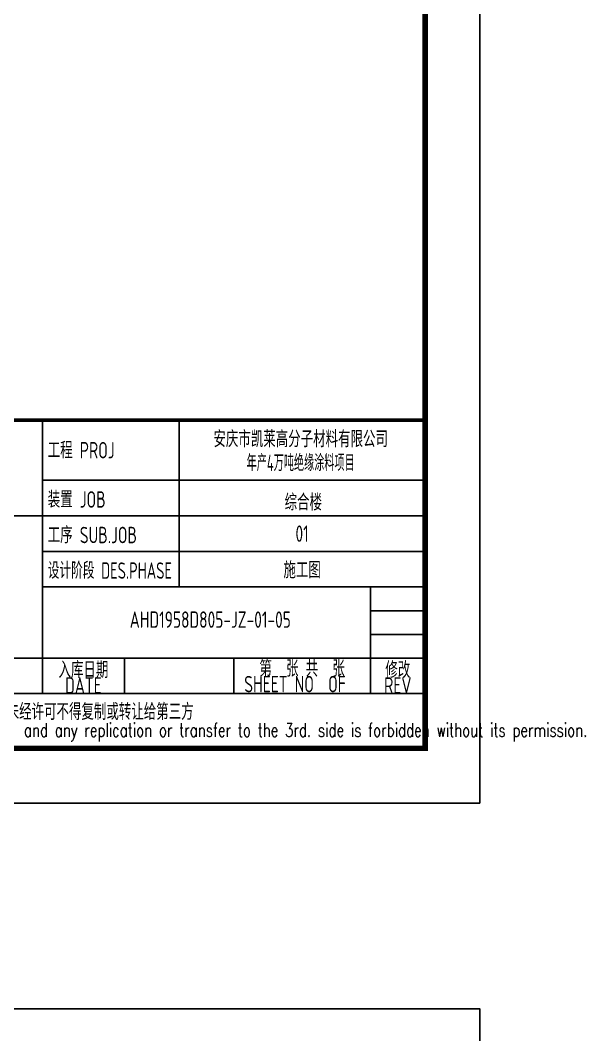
# Model space of a CAD drawing. Extents: x 5904849 to 6011887, y -826029 to -177002.
# Drawn here: x 5955844 to 5966187, y -501090 to -482547 of the extents above; entities that cross this region are included whole.
import ezdxf
from ezdxf.enums import TextEntityAlignment as Align

# ---------------------------------------------------------------- set-up
doc = ezdxf.new("R2010")
doc.units = 0
doc.header["$LTSCALE"] = 1000
doc.header["$MEASUREMENT"] = 0
doc.layers.get('0').update_dxf_attribs({"linetype": 'CONTINUOUS'})
doc.layers.add('PUB_TITLE', color=4, linetype='CONTINUOUS')
doc.styles.add('ECEC_TQ', font='txt_l.shx', dxfattribs={"bigfont": 'hztxt_l.shx'})
doc.styles.add('sceie', font='sceie.shx', dxfattribs={"bigfont": 'sceic.shx'})

msp = doc.modelspace()

# ---------------------------------------------------------------- linework, layer by layer
for p, q in [((5956249.4, -494855.6), (5956249.4, -489855.6)), ((5958749.4, -492905.6), (5958749.4, -489855.6)), ((5963249.4, -495855.6), (5963249.4, -489855.6)), ((5956249.4, -490955.6), (5963249.4, -490955.6)), ((5945249.4, -491605.6), (5956249.4, -491605.6)), ((5956249.4, -491605.6), (5963249.4, -491605.6)), ((5956249.4, -492255.6), (5963249.4, -492255.6)), ((5956249.4, -492905.6), (5963249.4, -492905.6)), ((5962249.4, -494855.6), (5962249.4, -492905.6)), ((5962249.4, -493338.9), (5963249.4, -493338.9)), ((5962249.4, -493772.3), (5963249.4, -493772.3)), ((5950749.4, -494205.6), (5963249.4, -494205.6)), ((5957749.4, -494855.6), (5957749.4, -494205.6)), ((5959749.4, -494855.6), (5959749.4, -494205.6)), ((5945249.4, -494855.6), (5963249.4, -494855.6)), ((5945249.4, -495855.6), (5963249.4, -495855.6))]:
    msp.add_line(p, q)
at = {"const_width": 70}
msp.add_lwpolyline([(5963249.4, -489855.6), (5945249.4, -489855.6)], dxfattribs=at)
at = {"layer": 'PUB_TITLE', "color": 4}
for points in [[(5904849.4, -496855.6), (5964249.4, -496855.6), (5964249.4, -454855.6), (5904849.4, -454855.6)], [(5904849.4, -542614.7), (5964249.4, -542614.7), (5964249.4, -500614.7), (5904849.4, -500614.7)]]:
    msp.add_lwpolyline(points, close=True, dxfattribs=at)
at = {"layer": 'PUB_TITLE', "color": 4, "const_width": 100}
msp.add_lwpolyline([(5907349.4, -495855.6), (5963249.4, -495855.6), (5963249.4, -455855.6), (5907349.4, -455855.6)], close=True, dxfattribs=at)

# ---------------------------------------------------------------- texts
for s, height, style, width, p in [('安庆市凯莱高分子材料有限公司', 300, 'sceie', 0.8, (5960973.1, -490185.4)), ('年产4万吨绝缘涂料项目', 300, 'sceie', 0.65, (5960973.1, -490620.4)), ('综合楼', 300, 'sceie', 0.8, (5961020.9, -491341.6)), ('01', 300, 'sceie', 0.8, (5960999.4, -491930.6)), ('施工图', 300, 'sceie', 0.8, (5960999.4, -492580.6)), ('入库日期', 300, 'sceie', 0.8, (5956999.4, -494405.6)), ('第  张 共  张', 300, 'sceie', 0.8, (5960999.4, -494380.6)), ('修改', 300, 'sceie', 0.8, (5962749.4, -494405.6)), ('SHEET NO  OF  ', 300, 'sceie', 0.8, (5960999.4, -494680.6)), ('DATE', 300, 'sceie', 0.8, (5956999.4, -494705.6)), ('REV', 300, 'sceie', 0.8, (5962749.4, -494705.6)), ('本文件专有权属安徽华东化工医药工程有限责任公司所有,未经许可不得复制或转让给第三方', 300, 'sceie', 0.8, (5954420.5, -495204.5)), ('The proprietary right of this document belongs to Anhui Huadong Chemical And Medical Engineering  Co.,Ltd.  and any replication or transfer to the 3rd. side is forbidden without its permission. ', 250, 'ECEC_TQ', 0.72, (5954249.4, -495555.6))]:
    msp.add_text(s, height=height, dxfattribs=dict(style=style, width=width)).set_placement(p, align=Align.MIDDLE)
at = {"style": 'sceie'}
for s, width, p in [('工程 PROJ', 0.8, (5956346.2, -490555.6)), ('装置 JOB', 0.8, (5956346.2, -491455.6)), ('工序 SUB.JOB', 0.8, (5956346.2, -492105.6)), ('设计阶段 DES.PHASE', 0.75, (5956346.2, -492755.6))]:
    msp.add_text(s, height=300, dxfattribs=dict(at, width=width)).set_placement(p)
at = {"style": 'sceie', "width": 0.8}
msp.add_attdef('AHD1958D805-JZ-01-05', text='200320-02-040', height=300, dxfattribs=at).set_placement((5959320.1, -493501.9), align=Align.MIDDLE)

doc.saveas('drawing.dxf')
